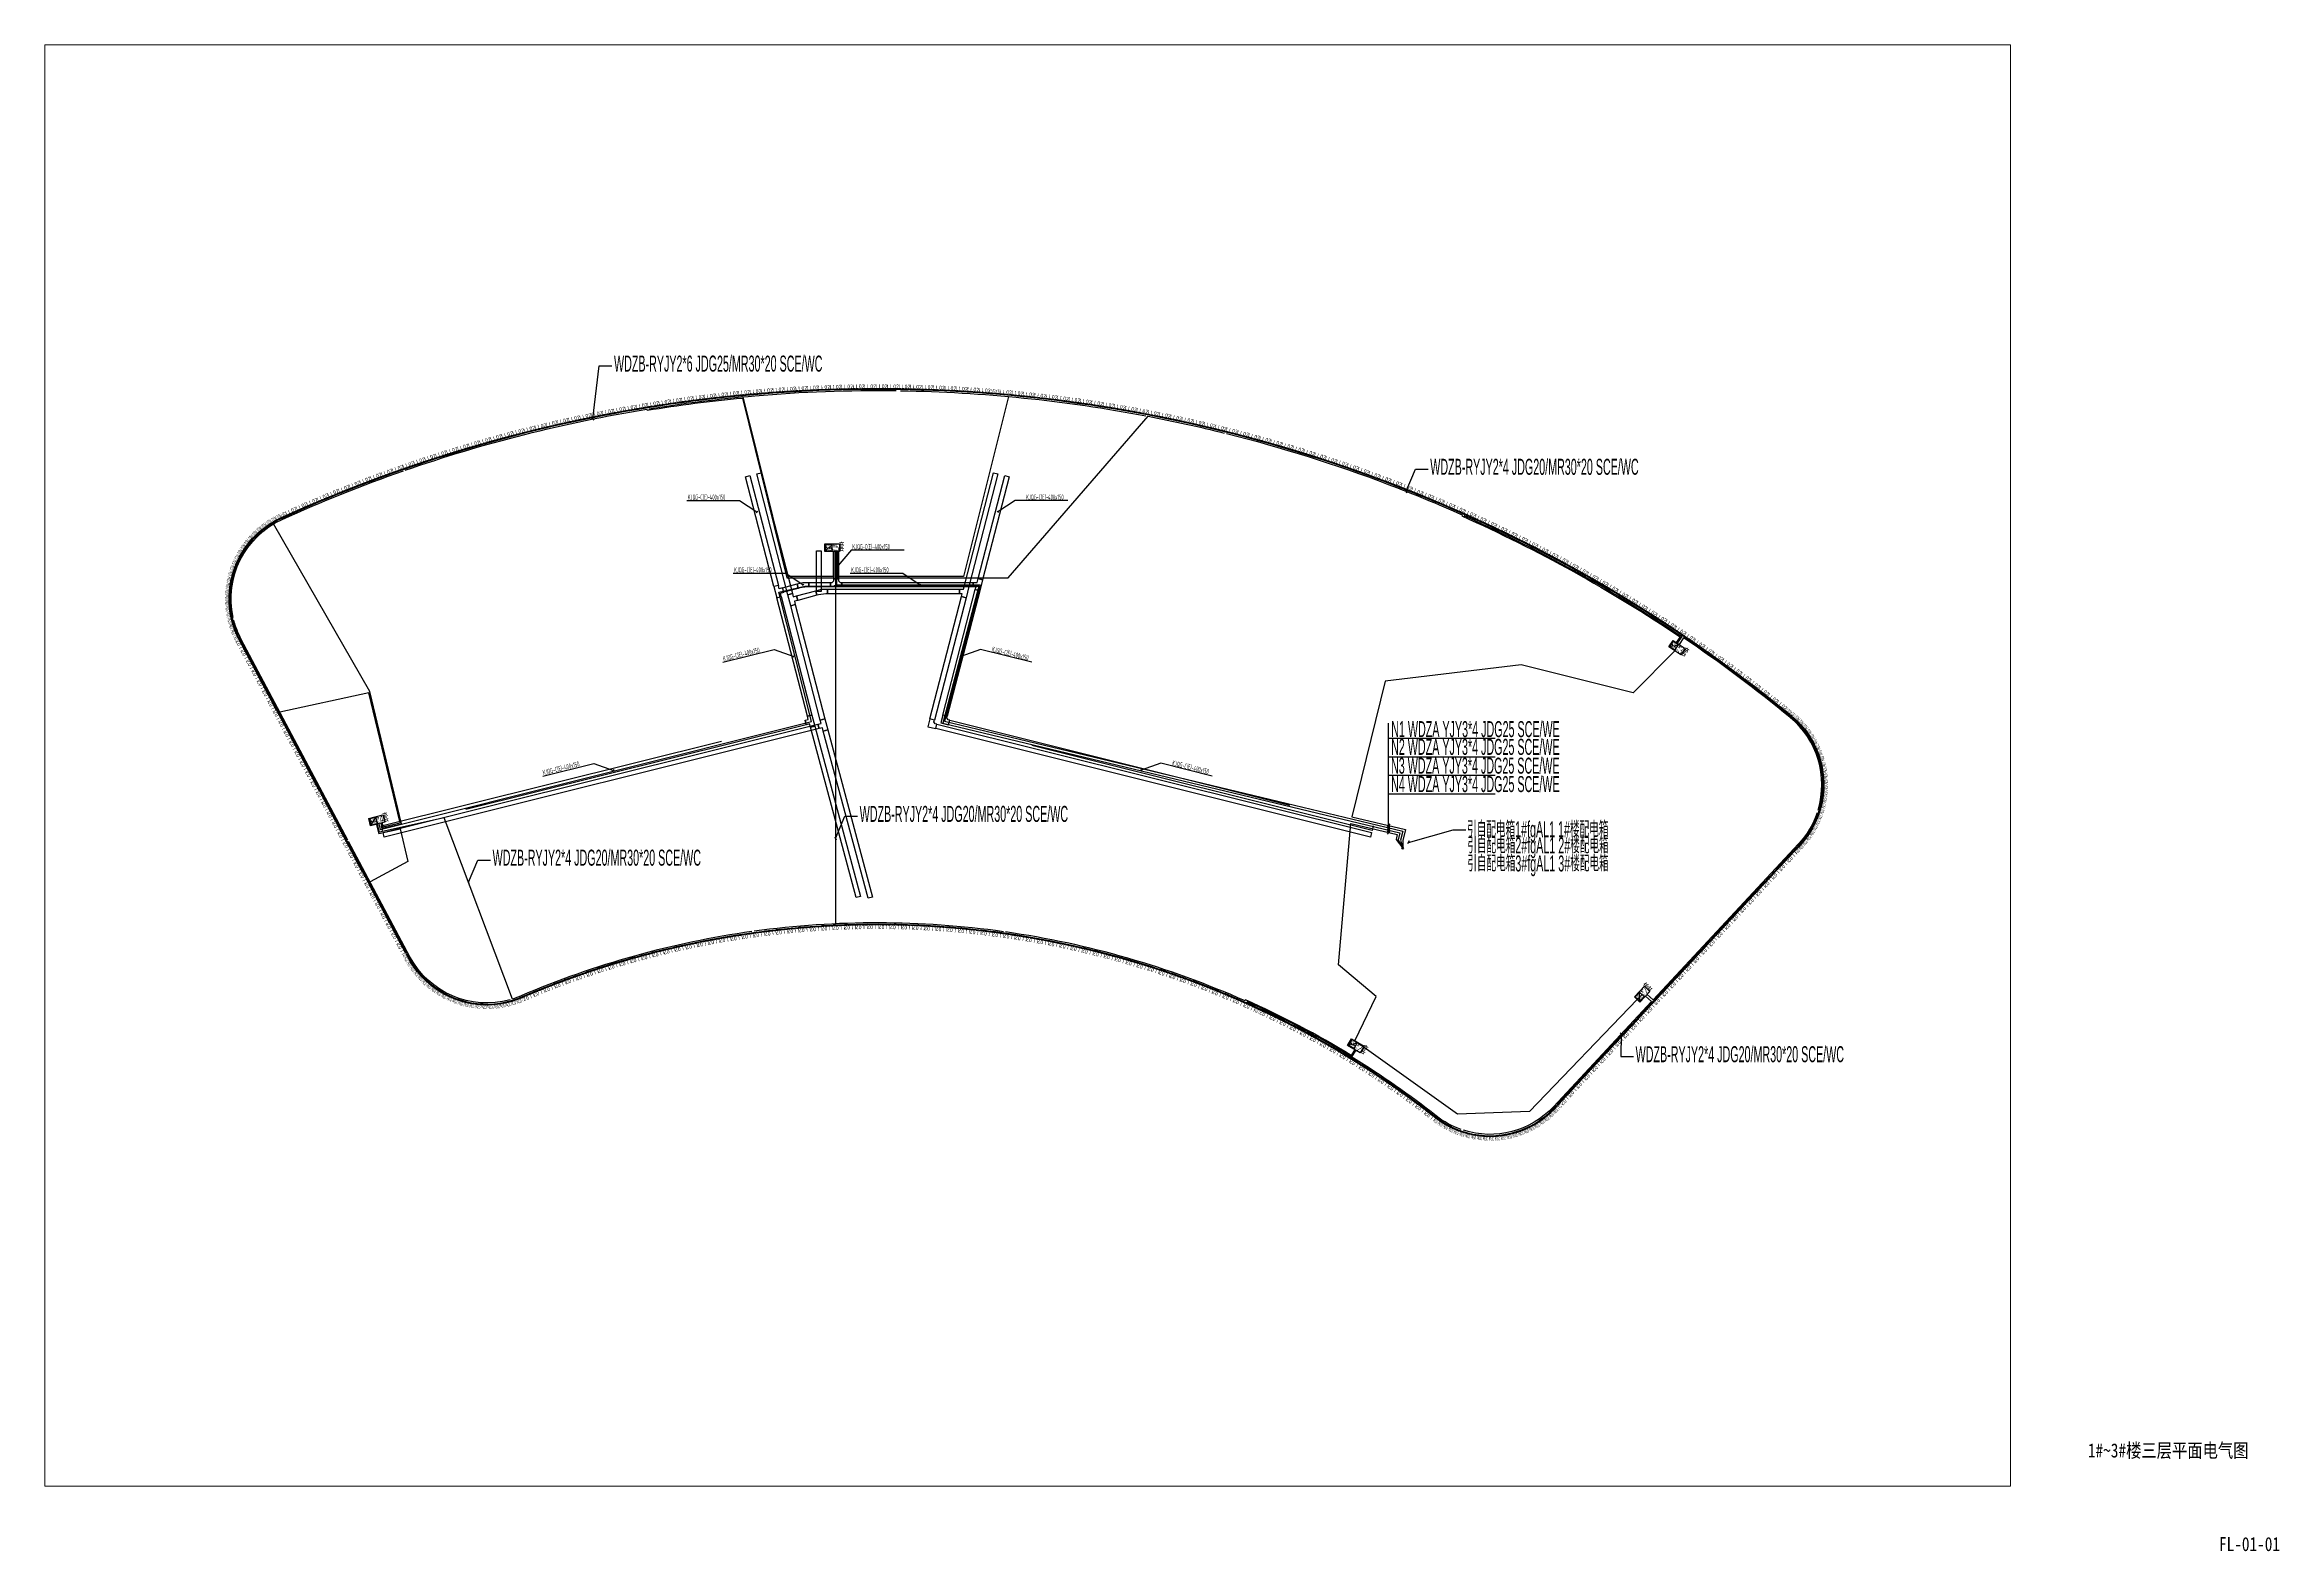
# Paper-space layout 'FL-01-01 1#~3#楼三层平面电气图' of a CAD drawing. Header units: inches. Extents: x 43 to 601, y -408 to -32.
# The model-space entities are those that its viewports show. They can reach past a viewport. Long polylines and large blocks are cut down to what shows.
import ezdxf
from ezdxf import colors
from ezdxf.entities.mleader import LeaderData, LeaderLine
from ezdxf.enums import TextEntityAlignment as Align
from ezdxf.math import Vec2, Vec3

# ---------------------------------------------------------------- set-up
doc = ezdxf.new("R2010")
doc.units = ezdxf.units.IN
doc.header["$MEASUREMENT"] = 0
doc.linetypes.add('DASH', pattern=[0.35, 0.25, -0.1])
doc.layers.get('0').update_dxf_attribs({"color": 253})
doc.layers.get('Defpoints').update_dxf_attribs({"color": 253})
for name, color, linetype in [('0-L-灯具', 1, 'Continuous'), ('0-L-电箱', 90, 'Continuous'), ('0-LIGHT-TXT', 90, 'Continuous'), ('0-LL02', 1, 'Continuous'), ('0-开关电源', 3, 'Continuous'), ('2017_11-sheet-L2$0$C-SHET-TTLB', 11, 'Continuous'), ('CABLETRAY', 4, 'Continuous'), ('CABLETRAY_FIRE', 1, 'DASH'), ('LT-220V', 5, 'Continuous'), ('LT-24V', 4, 'Continuous'), ('电-电力-消防线槽标注', 41, 'Continuous')]:
    doc.layers.add(name, color=color, linetype=linetype)
doc.styles.add('-宋体', font='xd-hzs.shx', dxfattribs={"width": 0.8, "bigfont": 'xd-hztxt.shx'})
doc.styles.add('GBZITI', font='gbenor.shx', dxfattribs={"height": 350, "bigfont": 'gbcbig.shx'})
doc.styles.add('SMDEI', font='smsim.shx', dxfattribs={"width": 0.75, "bigfont": 'smfs.shx'})
doc.styles.get("Standard").update_dxf_attribs({"font": 'arial.ttf'})
doc.styles.add('ZJY-宋体', font='')
doc.styles.get('ZJY-宋体').set_extended_font_data('SimSun')

# ---------------------------------------------------------------- blocks, each defined once
blk = doc.blocks.new('LL02')
at = {"layer": '0-LL02'}
for points in [[(-500, 80), (500, 80), (500, 0), (-500, 0)], [(-490, 70), (490, 70), (490, 10), (-490, 10)]]:
    blk.add_lwpolyline(points, close=True, dxfattribs=at)
for points in [[(-450, 16), (-450, 63), (-460, 45)], [(-450, 16), (-450, 63), (-440, 45)], [(-375, 16), (-375, 63), (-385, 45)], [(-375, 16), (-375, 63), (-365, 45)], [(-300, 16), (-300, 63), (-310, 45)], [(-300, 16), (-300, 63), (-290, 45)], [(-225, 16), (-225, 63), (-235, 45)], [(-225, 16), (-225, 63), (-215, 45)], [(-150, 16), (-150, 63), (-160, 45)], [(-150, 16), (-150, 63), (-140, 45)], [(-75, 16), (-75, 63), (-85, 45)], [(-75, 16), (-75, 63), (-65, 45)], [(0, 16), (0, 63), (-10, 45)], [(0, 16), (0, 63), (10, 45)], [(75, 16), (75, 63), (65, 45)], [(75, 16), (75, 63), (85, 45)], [(150, 16), (150, 63), (140, 45)], [(150, 16), (150, 63), (160, 45)], [(225, 16), (225, 63), (215, 45)], [(225, 16), (225, 63), (235, 45)], [(300, 16), (300, 63), (290, 45)], [(300, 16), (300, 63), (310, 45)], [(375, 16), (375, 63), (365, 45)], [(375, 16), (375, 63), (385, 45)], [(450, 16), (450, 63), (440, 45)], [(450, 16), (450, 63), (460, 45)]]:
    blk.add_lwpolyline(points, dxfattribs=at)
at = {"layer": '0-LL02', "style": 'GBZITI'}
blk.add_text('LL02', height=350, rotation=360, dxfattribs=at).set_placement((0, 271, 0), align=Align.MIDDLE_CENTER)
blk = doc.blocks.new('LL02a')
at = {"layer": '0-LL02'}
for points in [[(-250, 80), (250, 80), (250, 0), (-250, 0)], [(-240, 70), (240, 70), (240, 10), (-240, 10)]]:
    blk.add_lwpolyline(points, close=True, dxfattribs=at)
for points in [[(-225, 16), (-225, 63), (-235, 45)], [(-225, 16), (-225, 63), (-215, 45)], [(-150, 16), (-150, 63), (-160, 45)], [(-150, 16), (-150, 63), (-140, 45)], [(-75, 16), (-75, 63), (-85, 45)], [(-75, 16), (-75, 63), (-65, 45)], [(0, 16), (0, 63), (-10, 45)], [(0, 16), (0, 63), (10, 45)], [(75, 16), (75, 63), (65, 45)], [(75, 16), (75, 63), (85, 45)], [(150, 16), (150, 63), (140, 45)], [(150, 16), (150, 63), (160, 45)], [(225, 16), (225, 63), (215, 45)], [(225, 16), (225, 63), (235, 45)]]:
    blk.add_lwpolyline(points, dxfattribs=at)
at = {"layer": '0-LL02', "style": 'GBZITI', "width": 0.5}
blk.add_text('LL02a', height=350, rotation=360, dxfattribs=at).set_placement((0, 271, 0), align=Align.MIDDLE_CENTER)
blk = doc.blocks.new('LF01b')
at = {"layer": '0-LL02'}
for points in [[(-150, 80), (150, 80), (150, 0), (-150, 0)], [(-140, 70), (140, 70), (140, 10), (-140, 10)]]:
    blk.add_lwpolyline(points, close=True, dxfattribs=at)
for points in [[(-75, 16), (-75, 63), (-85, 45)], [(-75, 16), (-75, 63), (-65, 45)], [(0, 16), (0, 63), (-10, 45)], [(0, 16), (0, 63), (10, 45)], [(75, 16), (75, 63), (65, 45)], [(75, 16), (75, 63), (85, 45)]]:
    blk.add_lwpolyline(points, dxfattribs=at)
at = {"layer": '0-LL02', "style": 'GBZITI', "width": 0.28}
blk.add_text('LL02b', height=350, rotation=360, dxfattribs=at).set_placement((0, 271, 0), align=Align.MIDDLE_CENTER)
blk = doc.blocks.new('LEDDR01')
at = {"layer": '0-开关电源'}
for p, q in [((-224, 0), (224, 448)), ((19, 205), (198, 205))]:
    blk.add_line(p, q, dxfattribs=at)
blk.add_lwpolyline([(-224, 0), (224, 0), (224, 448), (-224, 448)], close=True, dxfattribs=at)
for centre, start, end in [((-171, 187), 19.47122, 160.52878), ((-81, 219), 199.47122, 340.52878)]:
    blk.add_arc(centre, 47.5, start, end, dxfattribs=at)
at = {"color": 3}
for s, p in [('350W', (-219, 302)), ('DC24V', (-122, 21))]:
    blk.add_text(s, height=120, dxfattribs=at).set_placement(p)
blk = doc.blocks.new('_Oblique')
at = {"color": 0, "linetype": 'ByBlock', "lineweight": -2}
blk.add_line((-0.5, -0.5), (0.5, 0.5), dxfattribs=at)
blk = doc.blocks.new('引入')
at = {"layer": '0-L-电箱', "lineweight": -2}
h = blk.add_hatch(color=256, dxfattribs=at)
h.dxf.hatch_style = 1
h.paths.add_polyline_path([(-75, 0, 1), (75, 0, 1)])
blk.add_lwpolyline([(709, -533, 0, 0, 0), (432, -324, 200, 0, 0), (0, 0, 0, 0, 0)], format="xyseb", dxfattribs=at)
blk.add_circle((0, 0), 75, dxfattribs=at)
blk = doc.blocks.new('A$C312ec12e')
at = {"layer": 'CABLETRAY', "color": 8}
for p, q in [((-39471, 36951), (-39084, 37051)), ((-36750, 26401), (-39471, 36951)), ((-39084, 37051), (-36362, 26500)), ((-21334, 27208), (-18792, 37048)), ((-18405, 36948), (-20947, 27108)), ((-18792, 37048), (-18405, 36948)), ((-34244, 26674), (-34244, 30235)), ((-34244, 30235), (-33844, 30235)), ((-33844, 30235), (-33844, 26674)), ((-36362, 26500), (-36750, 26401)), ((-36750, 26401), (-36362, 26500)), ((-36500, 25432), (-36750, 26401)), ((-36500, 25432), (-36112, 25532)), ((-36112, 25532), (-36500, 25432)), ((-33925, 15451), (-36500, 25432)), ((-36362, 26500), (-36288, 26212)), ((-36288, 26212), (-36000, 26289)), ((-35896, 25903), (-36188, 25824)), ((-36188, 25824), (-36112, 25532)), ((-36112, 25532), (-33538, 15551)), ((-36000, 26289), (-34326, 26737)), ((-35896, 25903), (-36000, 26289)), ((-36000, 26289), (-35896, 25903)), ((-34222, 26351), (-35896, 25903)), ((-34326, 26737), (-33817, 26874)), ((-34326, 26737), (-34222, 26351)), ((-34222, 26351), (-34326, 26737)), ((-33844, 26674), (-34244, 26674)), ((-34077, 26390), (-34222, 26351)), ((-33441, 26474), (-34077, 26390)), ((-33817, 26874), (-33291, 26874)), ((-33291, 26474), (-33441, 26474)), ((-33291, 26474), (-33291, 26874)), ((-33291, 26874), (-21766, 26874)), ((-33291, 26874), (-33291, 26474)), ((-21766, 26474), (-33291, 26474)), ((-24346, 15550), (-21584, 26240)), ((-21197, 26140), (-23959, 15450)), ((-21766, 26874), (-21766, 26474)), ((-21766, 26474), (-21766, 26874)), ((-21766, 26874), (-21421, 26874)), ((-21524, 26474), (-21766, 26474)), ((-21584, 26240), (-21524, 26474)), ((-21584, 26240), (-21197, 26140)), ((-21197, 26140), (-21584, 26240)), ((-21421, 26874), (-21334, 27208)), ((-20947, 27108), (-21334, 27208)), ((-21334, 27208), (-20947, 27108)), ((-20947, 27108), (-21197, 26140)), ((-72118, 5621), (-34136, 15091)), ((-34039, 14703), (-72021, 5233)), ((-34136, 15091), (-33848, 15163)), ((-34136, 15091), (-34039, 14703)), ((-34039, 14703), (-34136, 15091)), ((-33744, 14776), (-34039, 14703)), ((-33925, 15449), (-33538, 15552)), ((-33538, 15551), (-33925, 15451)), ((-33848, 15163), (-33925, 15449)), ((-33666, 14483), (-33744, 14776)), ((-33666, 14483), (-33279, 14587)), ((-33279, 14587), (-33666, 14483)), ((-29753, -119), (-33666, 14483)), ((-33538, 15552), (-33279, 14587)), ((-33279, 14587), (-29367, -15)), ((-24346, 15552), (-24527, 14872)), ((-24527, 14872), (-23845, 14702)), ((-23959, 15448), (-24346, 15552)), ((-23959, 15450), (-24346, 15550)), ((-23998, 15303), (-23959, 15448)), ((-23894, 15126), (-23998, 15303)), ((-23748, 15090), (-23894, 15126)), ((-23845, 14702), (-23748, 15090)), ((-23845, 14702), (-23748, 15090)), ((14134, 5233), (-23845, 14702)), ((-23748, 15090), (14231, 5621)), ((-72021, 5233), (-72118, 5621)), ((14231, 5621), (14134, 5233)), ((-29367, -15), (-29753, -119))]:
    blk.add_line(p, q, dxfattribs=at)
at = {"layer": 'CABLETRAY_FIRE', "color": 8}
for p, q in [((-40458, 36705), (-40071, 36805)), ((-37977, 27107), (-40458, 36705)), ((-40071, 36805), (-37590, 27207)), ((-20135, 27808), (-17807, 36803)), ((-17420, 36703), (-19748, 27708)), ((-17807, 36803), (-17420, 36703)), ((-32744, 27774), (-32744, 30235)), ((-32744, 30235), (-32344, 30235)), ((-32344, 30235), (-32344, 27774)), ((-37227, 26995), (-35950, 27337)), ((-35950, 27337), (-35442, 27474)), ((-35950, 27337), (-35847, 26951)), ((-35847, 26951), (-35950, 27337)), ((-35442, 27474), (-34916, 27474)), ((-34916, 27474), (-34916, 27074)), ((-34916, 27074), (-34916, 27474)), ((-34916, 27474), (-33044, 27474)), ((-33044, 27474), (-33044, 27074)), ((-33044, 27074), (-33044, 27474)), ((-33044, 27474), (-32894, 27474)), ((-32894, 27474), (-32744, 27624)), ((-32344, 27774), (-32744, 27774)), ((-32744, 27624), (-32744, 27774)), ((-32744, 27774), (-32344, 27774)), ((-32344, 27774), (-32344, 27624)), ((-32344, 27624), (-32194, 27474)), ((-32194, 27474), (-32044, 27474)), ((-32044, 27074), (-32044, 27474)), ((-32044, 27474), (-20567, 27474)), ((-32044, 27474), (-32044, 27074)), ((-20567, 27074), (-20567, 27474)), ((-20567, 27474), (-20222, 27474)), ((-20567, 27474), (-20567, 27074)), ((-20222, 27474), (-20135, 27808)), ((-19748, 27708), (-20135, 27808)), ((-20135, 27808), (-19748, 27708)), ((-19748, 27708), (-19999, 26740)), ((-37590, 27207), (-37977, 27107)), ((-37590, 27207), (-37977, 27107)), ((-37977, 27107), (-37727, 26139)), ((-37727, 26139), (-37339, 26239)), ((-37727, 26139), (-37339, 26239)), ((-35051, 15788), (-37727, 26139)), ((-37515, 26918), (-37590, 27207)), ((-37227, 26995), (-37515, 26918)), ((-37415, 26531), (-37123, 26609)), ((-37339, 26239), (-37415, 26531)), ((-37339, 26239), (-34664, 15888)), ((-37123, 26609), (-37227, 26995)), ((-37123, 26609), (-37227, 26995)), ((-35847, 26951), (-37123, 26609)), ((-35702, 26990), (-35847, 26951)), ((-35066, 27074), (-35702, 26990)), ((-34916, 27074), (-35066, 27074)), ((-33044, 27074), (-34916, 27074)), ((-32044, 27074), (-33044, 27074)), ((-20567, 27074), (-32044, 27074)), ((-23221, 15888), (-20386, 26840)), ((-19999, 26740), (-22833, 15787)), ((-20325, 27074), (-20567, 27074)), ((-20386, 26840), (-20325, 27074)), ((-20386, 26840), (-19999, 26740)), ((-19999, 26740), (-20386, 26840)), ((-34664, 15888), (-35051, 15788)), ((-35050, 15787), (-34664, 15890)), ((-34974, 15500), (-35050, 15787)), ((-34664, 15890), (-34405, 14924)), ((-23220, 15889), (-23402, 15210)), ((-22833, 15787), (-23221, 15888)), ((-22834, 15786), (-23220, 15889)), ((-22872, 15641), (-22834, 15786)), ((-22768, 15464), (-22872, 15641)), ((-72263, 6203), (-35261, 15429)), ((-35165, 15040), (-72166, 5815)), ((-35261, 15429), (-34974, 15500)), ((-35261, 15429), (-35165, 15040)), ((-35165, 15040), (-35261, 15429)), ((-34870, 15114), (-35165, 15040)), ((-34792, 14821), (-34870, 15114)), ((-34792, 14821), (-34405, 14924)), ((-34405, 14924), (-34792, 14821)), ((-30806, -55), (-34792, 14821)), ((-34405, 14924), (-30419, 48)), ((-23402, 15210), (-22719, 15040)), ((-22623, 15428), (-22768, 15464)), ((-22719, 15040), (-22623, 15428)), ((-22719, 15040), (-22623, 15428)), ((14279, 5815), (-22719, 15040)), ((-22623, 15428), (14376, 6203)), ((-72166, 5815), (-72263, 6203)), ((14376, 6203), (14279, 5815)), ((-30419, 48), (-30806, -55))]:
    blk.add_line(p, q, dxfattribs=at)
at = {"layer": '电-电力-消防线槽标注'}
for p, q in [((-45581, 34637), (-40975, 34637)), ((-40975, 34637), (-39456, 33629)), ((-39515, 33570), (-39397, 33688)), ((-18372, 33570), (-18490, 33688)), ((-16912, 34637), (-18431, 33629)), ((-12306, 34637), (-16912, 34637)), ((-31202, 30306), (-32541, 28740)), ((-31202, 30306), (-26595, 30306)), ((-41540, 28281), (-36934, 28281)), ((-36934, 28281), (-35416, 27274)), ((-35475, 27215), (-35357, 27333)), ((-31318, 28281), (-26712, 28281)), ((-26712, 28281), (-25194, 27274)), ((-25253, 27215), (-25135, 27333)), ((-42427, 20497), (-37958, 21612)), ((-37958, 21612), (-36241, 21001)), ((-19929, 21612), (-21647, 21001)), ((-15460, 20497), (-19929, 21612)), ((-36283, 20930), (-36198, 21073)), ((-21604, 20930), (-21690, 21073)), ((-58172, 10549), (-53703, 11663)), ((-53703, 11663), (-51986, 11052)), ((-52029, 10981), (-51943, 11124)), ((-5852, 10992), (-5938, 11134)), ((-4178, 11674), (-5895, 11063)), ((292, 10562), (-4178, 11674))]:
    blk.add_line(p, q, dxfattribs=at)
at = {"layer": '电-电力-消防线槽标注', "style": '-宋体', "width": 0.6}
for p in [(-45501, 34699), (-15949, 34699), (-31121, 30369), (-41460, 28344), (-31238, 28344)]:
    blk.add_text('KJQG-C(E)-400x150', height=450, dxfattribs=at).set_placement(p)
for rotation, p in [(14, (-42364, 20577)), (346, (-18979, 21439)), (346.02623, (-3228, 11502)), (14, (-58109, 10628))]:
    blk.add_text('KJQG-C(E)-400x150', height=450, rotation=rotation, dxfattribs=at).set_placement(p)

msp = doc.modelspace()

# ---------------------------------------------------------------- linework, layer by layer
at = {"layer": '0-LIGHT-TXT', "color": 7}
for points in [[(1352350, 381588), (1353630, 381588), (1353630, 380916), (1352350, 380916)], [(1426438, 373155), (1427494, 372433), (1427115, 371878), (1426059, 372600)], [(1312505, 357601), (1313747, 357911), (1313909, 357259), (1312668, 356950)], [(1423056, 342013), (1423932, 342946), (1424422, 342485), (1423545, 341553)], [(1398348, 338355), (1399447, 337699), (1399102, 337122), (1398004, 337778)]]:
    msp.add_lwpolyline(points, close=True, dxfattribs=at)
for points in [[(1401574, 356364), (1401574, 356364), (1401574, 365917)], [(1401574, 364600), (1410903, 364600)], [(1401574, 362985), (1410903, 362985)], [(1401574, 361369), (1410903, 361369)], [(1401574, 359754), (1410903, 359754)], [(1401695, 356710), (1401454, 356431)], [(1401695, 356504), (1401454, 356225)], [(1401698, 357120), (1401457, 356841)], [(1401698, 356914), (1401457, 356635)]]:
    msp.add_lwpolyline(points, dxfattribs=at)
at = {"layer": 'LT-220V'}
for points in [[(1353370, 380916), (1353370, 377998), (1365926, 377998), (1362811, 366084), (1402820, 356477), (1402636, 355710), (1402823, 354993)], [(1426587, 372239), (1422961, 368555), (1413171, 371008), (1401289, 369575), (1398384, 357748), (1403061, 356624), (1402836, 355685), (1402823, 354993)], [(1423300, 341783), (1413898, 332007), (1407611, 331776), (1398637, 338183), (1400494, 342046), (1397223, 344804), (1398278, 357156), (1402338, 356181), (1402237, 355761), (1402823, 354993)]]:
    msp.add_lwpolyline(points, dxfattribs=at)
msp.add_lwpolyline([(1313373, 357124), (1313502, 356617), (1351185, 366075), (1348334, 377369), (1350586, 377898), (1353144, 377898, -0.6372899), (1353394, 377898), (1365796, 377898), (1362663, 365914), (1402579, 356329), (1402436, 355736), (1402823, 354993)], format="xyb", dxfattribs=at)
at = {"layer": 'LT-24V', "color": 4}
for points in [[(1315678, 388009, -0.0434604), (1336806, 393354), (1336822, 393255, -0.016722), (1345146, 394322), (1349027, 378620), (1353170, 378620), (1353170, 380916)], [(1336979, 393382, -0.0185418), (1346221, 394519, -0.0246388), (1358584, 394965, -0.0246388)], [(1358963, 394960, -0.0429689), (1380398, 392764, -0.0429689)], [(1353470, 380916), (1353470, 378620), (1368364, 378620), (1380575, 392730, -0.01358), (1387237, 391265, -0.01358)], [(1387441, 391214, -0.0294756), (1401556, 386781, -0.0139228), (1408022, 384115), (1407981, 384024, -0.0435206), (1427056, 373456), (1426718, 372963)], [(1300664, 375148, -0.3542929), (1304938, 383710, -0.0227528), (1315542, 387961, -0.0227528)], [(1408161, 384053, -0.0294987), (1421301, 377226, -0.0139002), (1427195, 373483), (1426801, 372906)], [(1310685, 355711), (1301373, 373224, -0.0596503), (1300721, 374909, -0.0628417)], [(1439102, 358328, 0.3039229), (1436660, 366425, 0.0231145), (1427361, 373371), (1426966, 372794)], [(1345980, 347715, 0.0664786), (1325807, 342096, -0.0264081), (1325054, 341820), (1319087, 357660), (1313457, 356389), (1313276, 357099)], [(1439027, 358095, -0.1056864), (1437394, 355370), (1424690, 341747), (1424178, 342225)], [(1324845, 341759, -0.3515499), (1316106, 345515), (1310748, 355592)], [(1367937, 347707, 0.0691681), (1346157, 347739, 0.0691681)], [(1398635, 337403), (1398325, 336897, 0.0329756), (1389088, 341754), (1389048, 341662, 0.0691039), (1368135, 347679, 0.0691039)], [(1424042, 342078), (1424554, 341601), (1415990, 332417, -0.2899595), (1408123, 330359)], [(1398724, 337356), (1398358, 336760, 0.0326343), (1389237, 341578)], [(1407941, 330420, -0.0829839), (1405741, 331620, 0.0278254), (1398528, 336655), (1398358, 336760)]]:
    msp.add_lwpolyline(points, format="xyb", dxfattribs=at)
for points in [[(1353070, 380916), (1353070, 378720), (1349105, 378720), (1345222, 394429)], [(1368386, 394453), (1364445, 378720), (1353570, 378720), (1353570, 380916)], [(1313567, 357173), (1313676, 356746), (1315377, 357130), (1312601, 368700), (1304191, 383319)], [(1353270, 380916), (1353270, 348392)], [(1313664, 357198), (1313749, 356865), (1315256, 357205), (1312526, 368582), (1304751, 366877)], [(1313179, 357075), (1313384, 356270), (1315241, 356689), (1315917, 353828), (1312619, 352074)]]:
    msp.add_lwpolyline(points, dxfattribs=at)

# ---------------------------------------------------------------- block references
msp.add_blockref('A$C312ec12e', (1385874, 350741))
at = {"layer": '0-L-灯具', "rotation": 82.90987147356023}
msp.add_blockref('引入', (1402823, 354993), dxfattribs=at)
at = {"layer": '0-LL02'}
for name, p, rotation in [('LL02', (1339355, 393840), 8.017168519433636), ('LL02', (1340345, 393976), 7.56135483993631), ('LL02', (1341337, 394104), 7.105541160438182), ('LL02', (1342330, 394224), 6.649727480940854), ('LL02', (1343323, 394336), 6.193913801441926), ('LL02', (1344318, 394441), 5.738100121943), ('LL02', (1345313, 394537), 5.282286442444873), ('LL02', (1346309, 394626), 4.826472762946745), ('LL02', (1347306, 394706), 4.370659083281499), ('LL02', (1348303, 394779), 3.914845403793769), ('LL02', (1349301, 394843), 3.459031724305235), ('LL02', (1350300, 394900), 3.003218044816704), ('LL02', (1351299, 394949), 2.547404365329771), ('LL02', (1352298, 394990), 2.091590685842838), ('LL02', (1353297, 395023), 1.635777006355105), ('LL02', (1354297, 395047), 1.179963326866572), ('LL02', (1355297, 395064), 0.7241496473796397), ('LL02', (1356297, 395073), 0.2683359678919071), ('LL02', (1357297, 395075), 359.8125222884034), ('LL02', (1358297, 395068), 359.3567086089157), ('LL02', (1359296, 395053), 358.9008949294279), ('LL02', (1360296, 395030), 358.4450812499402), ('LL02', (1361296, 394999), 357.9892675704524), ('LL02', (1362295, 394961), 357.5334538909655), ('LL02', (1363294, 394914), 357.0776402114778), ('LL02', (1364292, 394859), 356.6218265319893), ('LL02', (1365290, 394797), 356.1660128525015), ('LL02', (1366288, 394726), 355.710199173013), ('LL02a', (1367036, 394669), 355.4391629658728), ('LF01b', (1367434, 394636), 354.8608104645828), ('LL02', (1368145, 394574), 354.8608104645812), ('LL02', (1369141, 394481), 354.4049967891123), ('LL02', (1370136, 394379), 353.9491831136442), ('LL02', (1371130, 394270), 353.4933694381768), ('LL02', (1372123, 394154), 353.0375557627079), ('LL02', (1373115, 394029), 352.5817420872389), ('LL02', (1374106, 393896), 352.1259284117708), ('LL02', (1328544, 391828), 13.03111899391704), ('LL02', (1329519, 392050), 12.57530531441731), ('LL02', (1330496, 392264), 12.11949163491758), ('LL02', (1331474, 392471), 11.66367795541945), ('LL02', (1332454, 392669), 11.20786427592133), ('LL02', (1333436, 392860), 10.7520505964232), ('LL02', (1334419, 393043), 10.29623691692506), ('LL02', (1335403, 393218), 9.840423237426945), ('LL02', (1336389, 393385), 9.384609557928018), ('LL02', (1337377, 393545), 8.928795878429092), ('LL02', (1338365, 393697), 8.472982198930968), ('LL02', (1375096, 393755), 351.6701147363019), ('LL02', (1376085, 393607), 351.2143010608329), ('LL02', (1377073, 393451), 350.7584873853639), ('LL02', (1378059, 393286), 350.3026737098958), ('LL02', (1379044, 393114), 349.8468600344269), ('LL02', (1380028, 392935), 349.3910463589579), ('LL02', (1381010, 392747), 348.9352326834905), ('LL02', (1381991, 392551), 348.4794190080232), ('LL02', (1382970, 392348), 348.0236053325559), ('LL02', (1383947, 392137), 347.5677916570893), ('LL02', (1384923, 391918), 347.1119779816212), ('LL02', (1321772, 390058), 16.22181475040793), ('LL02', (1322733, 390334), 15.7660010709106), ('LL02', (1323697, 390602), 15.31018739141327), ('LL02', (1324662, 390863), 14.85437371191594), ('LL02', (1325630, 391116), 14.39856003241622), ('LL02', (1326599, 391361), 13.94274635291569), ('LL02', (1327571, 391598), 13.48693267341676), ('LL02', (1385897, 391692), 346.6561643061522), ('LL02', (1386869, 391457), 346.2003506306833), ('LL02', (1387839, 391215), 345.7445369552136), ('LL02', (1388808, 390966), 345.2887232797446), ('LL02', (1389774, 390708), 344.8329096042748), ('LL02', (1390738, 390443), 344.3770959288059), ('LL02', (1391700, 390170), 343.921282253337), ('LL02', (1392660, 389890), 343.4654685778688), ('LL02', (1315110, 387914), 19.41251050689482), ('LL02', (1316054, 388243), 18.9566968273967), ('LL02', (1317001, 388565), 18.50088314789857), ('LL02', (1317950, 388879), 18.04506946840124), ('LL02', (1318902, 389185), 17.58925578890392), ('LL02', (1319857, 389484), 17.13344210940499), ('LL02', (1320813, 389775), 16.67762842990606), ('LL02', (1393618, 389602), 343.0096549023999), ('LL02', (1394573, 389306), 342.553841226931), ('LL02', (1395526, 389003), 342.0980275514636), ('LL02', (1396476, 388692), 341.6422138759963), ('LL02', (1397424, 388374), 341.1864002005289), ('LL02', (1398370, 388048), 340.7305865250615), ('LL02', (1310429, 386157), 21.69157890438627), ('LL02', (1311359, 386524), 21.23576522488813), ('LL02', (1312293, 386883), 20.7799515453908), ('LL02', (1313229, 387234), 20.32413786589268), ('LL02', (1314168, 387578), 19.86832418639375), ('LL02', (1399312, 387714), 340.2747728495926), ('LL02', (1400253, 387373), 339.8189591741253), ('LL02', (1401190, 387025), 339.3631454986571), ('LL02', (1402124, 386669), 338.907331823189), ('LL02', (1403056, 386306), 338.4515181477217), ('LL02', (1403985, 385935), 337.9957044722543), ('LL02', (1305822, 384216), 23.9706473018801), ('LL02', (1306737, 384619), 23.51483362238196), ('LL02', (1307655, 385015), 23.05901994288304), ('LL02', (1308577, 385403), 22.60320626338412), ('LL02', (1309501, 385784), 22.14739258388519), ('LL02', (1404911, 385557), 337.5398907967846), ('LL02', (1405833, 385172), 337.0840771213157), ('LL02', (1406753, 384779), 336.6282634458468), ('LL02', (1407670, 384379), 336.1724497703785), ('LL02', (1408583, 383972), 335.716636094912), ('LL02a', (1302632, 382224), 45.14161992824652), ('LL02a', (1303000, 382569), 41.38399386986471), ('LL02a', (1303390, 382890), 37.62636781148294), ('LL02a', (1303799, 383185), 33.86874175310111), ('LL02a', (1304228, 383452), 30.11111569471942), ('LL02a', (1304672, 383690), 26.35348963633763), ('LL02a', (1305137, 383910), 24.29457360168879), ('LL02', (1409493, 383557), 335.2608224194446), ('LL02', (1410400, 383136), 334.8050087439757), ('LL02', (1411303, 382707), 334.3491950685076), ('LL02', (1412203, 382270), 333.915689816569), ('LL02a', (1301410, 380624), 60.17212416177446), ('LL02a', (1301676, 381053), 56.41449810339248), ('LL02a', (1301969, 381464), 52.65687204501049), ('LL02a', (1302288, 381855), 48.89924598662849), ('LL02', (1413099, 381827), 333.459784111353), ('LL02', (1413992, 381377), 333.0038784061369), ('LL02', (1414881, 380919), 332.5479727009201), ('LL02', (1415767, 380455), 332.0920669957041), ('LL02a', (1300645, 378762), 75.20262839530184), ('LL02a', (1300790, 379245), 71.44500233691996), ('LL02a', (1300966, 379718), 67.68737627853815), ('LL02a', (1301173, 380178), 63.92975022015636), ('LL02', (1416648, 379983), 331.6361612904888), ('LL02', (1417526, 379505), 331.1802555852728), ('LL02', (1418401, 379019), 330.7243498800576), ('LL02', (1419271, 378527), 330.2684441748423), ('LL02a', (1300388, 376765), 90.23313262882954), ('LL02a', (1300403, 377270), 86.47550657044752), ('LL02a', (1300451, 377772), 82.71788051206553), ('LL02a', (1300531, 378270), 78.96025445368365), ('LL02', (1420137, 378027), 329.8125384696279), ('LL02', (1421000, 377521), 329.3566327644119), ('LL02', (1421858, 377008), 328.9007270591958), ('LL02', (1422712, 376488), 328.4448213539798), ('LL02a', (1300406, 376261), 93.99075868721133), ('LL02a', (1300458, 375759), 97.74838474559321), ('LL02a', (1300542, 375262), 101.5060108039751), ('LL02a', (1300658, 374771), 105.263636862357), ('LL02', (1423562, 375961), 327.9889156487638), ('LL02', (1424408, 375428), 327.5330099435484), ('LL02', (1425250, 374888), 327.0771042383332), ('LL02', (1426087, 374341), 326.6211985331164), ('LL02a', (1300807, 374288), 109.0212629207389), ('LL02a', (1300986, 373817), 112.7788889791208), ('LF01b', (1301182, 373389), 116.5389553682197), ('LL02', (1301481, 372812), 117.7517945015605), ('LL02', (1426920, 373787), 326.1652928278987), ('LL02', (1427748, 373227), 325.709387122682), ('LL02', (1428572, 372660), 325.2534814174651), ('LL02', (1301951, 371929), 117.7517945015605), ('LL02', (1302420, 371046), 117.7517945015605), ('LL02', (1429391, 372087), 324.7975757122491), ('LL02', (1430206, 371508), 324.341670007033), ('LL02', (1431016, 370921), 323.885764301817), ('LL02', (1431822, 370329), 323.4298585966018), ('LL02', (1302890, 370163), 117.7517945015605), ('LL02', (1303359, 369280), 117.7517945015605), ('LL02', (1432623, 369730), 322.9739528913857), ('LL02', (1433419, 369124), 322.5180471861689), ('LL02', (1434210, 368513), 322.0621414809537), ('LL02', (1303829, 368397), 117.7517945015605), ('LL02', (1304298, 367514), 117.7517945015605), ('LL02', (1304768, 366631), 117.7517945015605), ('LL02', (1434996, 367895), 321.6062357757385), ('LL02', (1435777, 367271), 321.1503300705223), ('LL02a', (1436361, 366799), 320.8823746842157), ('LF01b', (1436669, 366545), 319.9886096576269), ('LL02', (1305237, 365748), 117.7517945015605), ('LL02', (1305707, 364866), 117.7517945015605), ('LL02a', (1437003, 366255), 317.8120291875745), ('LL02a', (1437366, 365904), 314.0543189727555), ('LL02a', (1437705, 365530), 310.2966087579364), ('LL02a', (1438018, 365135), 306.5388985431175), ('LL02a', (1438305, 364720), 302.7811883282985), ('LL02', (1306176, 363983), 117.7517945015605), ('LL02', (1306646, 363100), 117.7517945015605), ('LL02a', (1438565, 364287), 299.0234781134795), ('LL02a', (1438795, 363838), 295.2657678986607), ('LL02a', (1438995, 363375), 291.5080576838419), ('LL02a', (1439165, 362899), 287.750347469023), ('LL02', (1307115, 362217), 117.7517945015605), ('LL02', (1307585, 361334), 117.7517945015605), ('LL02a', (1439303, 362414), 283.9926372542042), ('LL02a', (1439409, 361920), 280.2349270393854), ('LL02a', (1439482, 361421), 276.4772168245665), ('LL02a', (1439522, 360918), 272.7195066097476), ('LL02', (1308054, 360451), 117.7517945015605), ('LL02', (1308524, 359568), 117.7517945015605), ('LL02a', (1439446, 359408), 261.4463759652907), ('LL02a', (1439504, 359910), 265.2040861801096), ('LL02a', (1439530, 360414), 268.9617963949286), ('LL02', (1308993, 358685), 117.7517945015605), ('LL02', (1309462, 357802), 117.7517945015605), ('LL02', (1309932, 356919), 117.7517945015605), ('LL02a', (1438671, 357018), 242.6578248911959), ('LL02a', (1438888, 357474), 246.4155351060148), ('LL02a', (1439075, 357943), 250.1732453208338), ('LL02a', (1439230, 358423), 253.9309555356528), ('LL02a', (1439354, 358912), 257.6886657504716), ('LL02', (1310401, 356036), 117.7517945015605), ('LL02', (1310871, 355153), 117.7517945015605), ('LL02a', (1437521, 355366), 227.6269840319201), ('LL02a', (1437849, 355750), 231.384694246739), ('LL02a', (1438150, 356154), 235.142404461558), ('LL02a', (1438425, 356578), 238.9001146763769), ('LL02', (1311340, 354270), 117.7517945015605), ('LL02', (1311810, 353387), 117.7517945015605), ('LL02', (1435281, 352960), 226.7720605475922), ('LL02', (1435963, 353692), 226.7720605475922), ('LL02', (1436645, 354423), 226.7720605475922), ('LL02a', (1437184, 354997), 227.6269840319201), ('LL02', (1312279, 352504), 117.7517945015605), ('LL02', (1312749, 351621), 117.7517945015605), ('LL02', (1433917, 351497), 226.7720605475922), ('LL02', (1434599, 352229), 226.7720605475922), ('LL02', (1313218, 350738), 117.7517945015605), ('LL02', (1313688, 349855), 117.7517945015605), ('LL02', (1314157, 348972), 117.7517945015605), ('LL02', (1431871, 349303), 226.7720605475922), ('LL02', (1432553, 350035), 226.7720605475922), ('LL02', (1433235, 350766), 226.7720605475922), ('LL02', (1314627, 348089), 117.7517945015605), ('LL02', (1315096, 347207), 117.7517945015605), ('LL02', (1344619, 347415), 188.3540356892842), ('LL02', (1345608, 347564), 187.6287726574652), ('LL02', (1346598, 347702), 186.9035096256464), ('LL02', (1347590, 347826), 186.178246593828), ('LL02', (1348584, 347938), 185.4529835620098), ('LL02', (1349579, 348037), 184.7277205301909), ('LL02', (1350576, 348124), 184.0024574983714), ('LL02', (1351573, 348198), 183.2771944665522), ('LL02', (1352571, 348260), 182.5519314347323), ('LL02', (1353570, 348308), 181.8266684029128), ('LL02', (1354569, 348345), 181.1014053710945), ('LL02', (1355569, 348368), 180.3761423392756), ('LL02', (1356569, 348379), 179.6508793074579), ('LL02', (1357569, 348377), 178.92561627564), ('LL02', (1358569, 348363), 178.2003532438212), ('LL02', (1359569, 348336), 177.4750902120018), ('LL02', (1360568, 348296), 176.7498271801829), ('LL02', (1361567, 348244), 176.0245641483645), ('LL02', (1362564, 348179), 175.2993011165462), ('LL02', (1363562, 348101), 174.5740380847278), ('LL02', (1364557, 348011), 173.8487750529089), ('LL02', (1365552, 347908), 173.1235120210901), ('LL02', (1366546, 347793), 172.3982489892717), ('LL02', (1367537, 347665), 171.6729859574534), ('LL02', (1368527, 347524), 170.947722925635), ('LL02', (1369516, 347371), 170.2224598938171), ('LL02', (1429825, 347109), 226.7720605475922), ('LL02', (1430507, 347841), 226.7720605475922), ('LL02', (1431189, 348572), 226.7720605475922), ('LL02', (1315566, 346324), 117.7517945015605), ('LF01b', (1315911, 345669), 118.055688491519), ('LL02a', (1316104, 345319), 119.2223586315947), ('LL02', (1335827, 345510), 194.8814029756514), ('LL02', (1336793, 345771), 194.1561399438321), ('LL02', (1337761, 346019), 193.4308769120126), ('LL02', (1338733, 346256), 192.7056138801939), ('LL02', (1339708, 346480), 191.9803508483755), ('LL02', (1340685, 346692), 191.2550878165566), ('LL02', (1341665, 346891), 190.5298247847388), ('LL02', (1342647, 347078), 189.804561752921), ('LL02', (1343632, 347253), 189.0792987211025), ('LL02', (1370502, 347205), 169.4971968619988), ('LL02', (1371486, 347027), 168.7719338301799), ('LL02', (1372468, 346837), 168.0466707983621), ('LL02', (1373447, 346634), 167.3214077665442), ('LL02', (1374424, 346419), 166.5961447347264), ('LL02', (1375397, 346191), 165.870881702908), ('LL02', (1376368, 345951), 165.1456186710896), ('LL02', (1377336, 345699), 164.4203556392712), ('LL02', (1378300, 345435), 163.6950926074524), ('LL02', (1428461, 345647), 226.7720605475922), ('LL02', (1429143, 346378), 226.7720605475922), ('LL02a', (1316365, 344887), 122.9800688464132), ('LL02a', (1316654, 344473), 126.7377790612318), ('LL02a', (1316969, 344079), 130.4954892760505), ('LL02a', (1317310, 343707), 134.2531994908692), ('LL02', (1330111, 343689), 199.2329811665617), ('LL02', (1331054, 344022), 198.5077181347434), ('LL02', (1332001, 344344), 197.7824551029244), ('LL02', (1332952, 344653), 197.057192071106), ('LL02', (1333907, 344951), 196.3319290392881), ('LL02', (1334865, 345236), 195.6066660074703), ('LL02', (1379261, 345158), 162.9698295756335), ('LL02', (1380219, 344869), 162.2445665438157), ('LL02', (1381173, 344569), 161.5193035119978), ('LL02', (1382122, 344256), 160.7940404801799), ('LL02', (1383068, 343931), 160.0687774483621), ('LL02', (1384010, 343594), 159.3435144165437), ('LL02', (1426415, 343453), 226.7720605475922), ('LL02', (1427097, 344184), 226.7720605475922), ('LL02', (1427779, 344915), 226.7720605475922), ('LL02a', (1317674, 343357), 138.0109097056878), ('LL02a', (1318060, 343033), 141.7686199205064), ('LL02a', (1318467, 342734), 145.526330135325), ('LL02a', (1318892, 342463), 149.2840403501436), ('LL02a', (1319335, 342220), 153.041750564962), ('LL02a', (1319792, 342006), 156.7994607797806), ('LL02a', (1320262, 341823), 160.5571709945991), ('LL02a', (1320744, 341671), 164.3148812094175), ('LL02a', (1321234, 341551), 168.072591424236), ('LL02a', (1324735, 341630), 194.3765629279656), ('LL02a', (1325220, 341772), 198.134273142784), ('LL02a', (1325694, 341945), 201.8919833576027), ('LL02', (1326385, 342236), 202.1340332938332), ('LL02', (1327309, 342617), 201.4087702620152), ('LL02', (1328239, 342986), 200.6835072301973), ('LL02', (1329173, 343343), 199.9582441983795), ('LL02', (1384947, 343245), 158.6182513847259), ('LL02', (1385880, 342885), 157.892988352908), ('LL02', (1386808, 342512), 157.1677253210896), ('LL02', (1387731, 342128), 156.4424622892703), ('LL02', (1388650, 341733), 155.7171992574509), ('LL02', (1424369, 341259), 226.7720605475922), ('LL02', (1425051, 341990), 226.7720605475922), ('LL02', (1425733, 342721), 226.7720605475922), ('LL02a', (1321731, 341464), 171.8303016390546), ('LL02a', (1322233, 341409), 175.588011853873), ('LL02a', (1322737, 341387), 179.3457220686917), ('LL02a', (1323241, 341399), 183.1034322835103), ('LL02a', (1323744, 341443), 186.8611424983287), ('LL02a', (1324243, 341520), 190.6188527131471), ('LL02', (1389563, 341325), 154.991936225632), ('LL02a', (1390244, 341011), 155.6250212261259), ('LL02', (1390938, 340685), 153.9121631633524), ('LL02', (1391838, 340249), 153.1869001047285), ('LL02', (1392733, 339802), 152.4616370461056), ('LL02', (1423005, 339796), 226.7720605475922), ('LL02', (1423687, 340527), 226.7720605475922), ('LL02', (1393621, 339343), 151.7363739874837), ('LL02', (1394504, 338873), 151.0111109288618), ('LL02', (1395380, 338392), 150.2858478702389), ('LL02', (1396251, 337899), 149.5605848116155), ('LL02', (1420959, 337602), 226.7720605475922), ('LL02', (1421641, 338333), 226.7720605475922), ('LL02', (1422323, 339064), 226.7720605475922), ('LL02', (1397115, 337396), 148.8353217529921), ('LL02', (1397973, 336882), 148.1100586943687), ('LL02', (1398824, 336357), 147.3847956357453), ('LL02', (1399669, 335821), 146.6595325771224), ('LL02', (1418913, 335408), 226.7720605475922), ('LL02', (1419595, 336139), 226.7720605475922), ('LL02', (1420277, 336870), 226.7720605475922), ('LL02', (1400506, 335275), 145.9342695185), ('LL02', (1401337, 334718), 145.2090064598776), ('LL02', (1402160, 334151), 144.4837434012547), ('LL02', (1402977, 333573), 143.7584803426308), ('LL02', (1417549, 333945), 226.7720605475922), ('LL02', (1418231, 334676), 226.7720605475922), ('LL02', (1403786, 332985), 143.0332172840074), ('LL02', (1404587, 332387), 142.307954225384), ('LL02', (1405376, 331773), 142.5467906963151), ('LL02a', (1415735, 331990), 223.2638050928689), ('LL02a', (1416091, 332348), 227.0215153076879), ('LF01b', (1416406, 332717), 228.333641053141), ('LL02', (1416867, 333214), 226.7720605475922), ('LL02a', (1405976, 331323), 144.3518905816688), ('LL02a', (1406396, 331043), 148.1096007964878), ('LL02a', (1406834, 330792), 151.8673110113068), ('LL02a', (1407287, 330569), 155.6250212261259), ('LL02a', (1407753, 330377), 159.3827314409448), ('LL02a', (1408232, 330216), 163.1404416557638), ('LL02a', (1408719, 330086), 166.8981518705828), ('LL02a', (1409215, 329989), 170.6558620854015), ('LL02a', (1409715, 329924), 174.4135723002204), ('LL02a', (1410219, 329892), 178.1712825150394), ('LL02a', (1410723, 329894), 181.9289927298584), ('LL02a', (1411227, 329928), 185.6867029446774), ('LL02a', (1411727, 329995), 189.4444131594963), ('LL02a', (1412222, 330095), 193.2021233743156), ('LL02a', (1412709, 330227), 196.9598335891349), ('LL02a', (1413186, 330391), 200.7175438039542), ('LL02a', (1413652, 330586), 204.4752540187734), ('LL02a', (1414104, 330811), 208.2329642335927), ('LL02a', (1414540, 331065), 211.9906744484119), ('LL02a', (1414958, 331347), 215.7483846632308), ('LL02a', (1415357, 331656), 219.5060948780498)]:
    msp.add_blockref(name, p, dxfattribs=dict(at, rotation=rotation))
at = {"layer": '0-开关电源', "color": 3, "xscale": 1.25, "yscale": 1.25, "zscale": 1.25}
msp.add_blockref('LEDDR01', (1352691, 380978), dxfattribs=at)
for p, rotation in [((1426375, 372459), 325.6447902969224), ((1312983, 357092), 14.00000000000076), ((1423734, 341844), 46.77206054788736), ((1398328, 337657), 329.1666098300366)]:
    msp.add_blockref('LEDDR01', p, dxfattribs=dict(at, rotation=rotation))

# ---------------------------------------------------------------- texts
at = {"layer": '0-LIGHT-TXT', "color": 7, "style": 'SMDEI', "width": 0.5}
for s, height, p in [('WDZB-RYJY2*6 JDG25/MR30*20 SCE/WC', 1400, (1333928, 396627)), ('WDZB-RYJY2*4 JDG20/MR30*20 SCE/WC', 1400, (1405227, 387614)), ('*5套', 700, (1353027, 380916)), ('N1 WDZA YJY3*4 JDG25 SCE/WE', 1400, (1401820, 364698)), ('N2 WDZA YJY3*4 JDG25 SCE/WE', 1400, (1401811, 363150)), ('N3 WDZA YJY3*4 JDG25 SCE/WE', 1400, (1401803, 361507)), ('N4 WDZA YJY3*4 JDG25 SCE/WE', 1400, (1401811, 359899)), ('WDZB-RYJY2*4 JDG20/MR30*20 SCE/WC', 1400, (1355386, 357295)), ('引自配电箱1#fgAL1 1#楼配电箱', 1400, (1408442, 355959)), ('引自配电箱2#fgAL1 2#楼配电箱', 1400, (1408462, 354542)), ('WDZB-RYJY2*4 JDG20/MR30*20 SCE/WC', 1400, (1323322, 353470)), ('引自配电箱3#fgAL1 3#楼配电箱', 1400, (1408462, 352965)), ('WDZB-RYJY2*4 JDG20/MR30*20 SCE/WC', 1400, (1423165, 336303))]:
    msp.add_text(s, height=height, dxfattribs=at).set_placement(p)
for s, rotation, p in [('*3套', 325.64479, (1426617, 372218)), ('*4套', 14, (1313324, 357113)), ('*2套', 46.77206, (1424009, 342046)), ('*2套', 329.16661, (1398585, 337431))]:
    msp.add_text(s, height=700, rotation=rotation, dxfattribs=at).set_placement(p)

# ---------------------------------------------------------------- leaders
at = {"layer": '0-LIGHT-TXT', "color": 7}
ml = msp.add_multileader_mtext('Standard', dxfattribs=at)
ml.set_content('', color=7)
ml.set_leader_properties()
ml.set_arrow_properties(name='OBLIQUE')
ml.build(insert=Vec2(0, 0))
ml.multileader.update_dxf_attribs({"text_right_attachment_type": 6, "dogleg_length": 0.36, "arrow_head_size": 200})
ctx = ml.context
ctx.base_point, ctx.char_height, ctx.arrow_head_size, ctx.landing_gap_size, ctx.plane_origin = Vec3(1333736, 397124), 0.18, 200, 0.09, Vec3(1331788, 395136)
ctx.right_attachment = 6
notes = []
notes.append((ctx, [(0, (1, 1, 0), (1332641, 397124), (1, 0), 1095, [(0, [(1332078, 392493)], 0, [])])]))
ctx.mtext.insert, ctx.mtext.flow_direction = Vec3(1333736, 397124), 5
ml = msp.add_multileader_mtext('Standard', dxfattribs=at)
ml.set_content('', color=7)
ml.set_leader_properties()
ml.set_arrow_properties(name='OBLIQUE')
ml.build(insert=Vec2(0, 0))
ml.multileader.update_dxf_attribs({"text_right_attachment_type": 6, "dogleg_length": 0.36, "arrow_head_size": 200})
ctx = ml.context
ctx.base_point, ctx.char_height, ctx.arrow_head_size, ctx.landing_gap_size, ctx.plane_origin = Vec3(1405036, 388111), 0.18, 200, 0.09, Vec3(1403088, 386123)
ctx.right_attachment = 6
notes.append((ctx, [(0, (1, 1, 0), (1403941, 388111), (1, 0), 1095, [(0, [(1403112, 386178)], 0, [])])]))
ctx.mtext.insert, ctx.mtext.flow_direction = Vec3(1405036, 388112), 5
ml = msp.add_multileader_mtext('Standard', dxfattribs=at)
ml.set_content('', color=7)
ml.set_leader_properties()
ml.set_arrow_properties(name='OBLIQUE')
ml.build(insert=Vec2(0, 0))
ml.multileader.update_dxf_attribs({"text_right_attachment_type": 6, "dogleg_length": 0.36, "arrow_head_size": 200})
ctx = ml.context
ctx.base_point, ctx.char_height, ctx.arrow_head_size, ctx.landing_gap_size, ctx.plane_origin = Vec3(1355194, 357793), 0.18, 200, 0.09, Vec3(1353247, 355804)
ctx.right_attachment = 6
notes.append((ctx, [(0, (1, 1, 0), (1354099, 357793), (1, 0), 1095, [(0, [(1353270, 355859)], 0, [])])]))
ctx.mtext.insert, ctx.mtext.flow_direction = Vec3(1355194, 357793), 5
ml = msp.add_multileader_mtext('Standard', dxfattribs=at)
ml.set_content('', color=7)
ml.set_leader_properties()
ml.set_arrow_properties(name='OBLIQUE')
ml.build(insert=Vec2(0, 0))
ml.multileader.update_dxf_attribs({"text_right_attachment_type": 6, "dogleg_length": 0.36, "arrow_head_size": 200})
ctx = ml.context
ctx.base_point, ctx.char_height, ctx.arrow_head_size, ctx.landing_gap_size, ctx.plane_origin = Vec3(1408321, 356613), 0.18, 200, 0.09, Vec3(1406374, 354625)
ctx.right_attachment = 6
notes.append((ctx, [(0, (1, 1, 0), (1407227, 356613), (1, 0), 1095, [(0, [(1403319, 355506)], 0, [])])]))
ctx.mtext.insert, ctx.mtext.flow_direction = Vec3(1408322, 356613), 5
ml = msp.add_multileader_mtext('Standard', dxfattribs=at)
ml.set_content('', color=7)
ml.set_leader_properties()
ml.set_arrow_properties(name='OBLIQUE')
ml.build(insert=Vec2(0, 0))
ml.multileader.update_dxf_attribs({"text_right_attachment_type": 6, "dogleg_length": 0.36, "arrow_head_size": 200})
ctx = ml.context
ctx.base_point, ctx.char_height, ctx.arrow_head_size, ctx.landing_gap_size, ctx.plane_origin = Vec3(1323130, 353967), 0.18, 200, 0.09, Vec3(1321183, 351979)
ctx.right_attachment = 6
notes.append((ctx, [(0, (1, 1, 0), (1322036, 353967), (1, 0), 1095, [(0, [(1321206, 352034)], 0, [])])]))
ctx.mtext.insert, ctx.mtext.flow_direction = Vec3(1323130, 353968), 5
ml = msp.add_multileader_mtext('Standard', dxfattribs=at)
ml.set_content('', color=7)
ml.set_leader_properties()
ml.set_arrow_properties(name='OBLIQUE')
ml.build(insert=Vec2(0, 0))
ml.multileader.update_dxf_attribs({"text_right_attachment_type": 6, "dogleg_length": 0.36, "arrow_head_size": 200})
ctx = ml.context
ctx.base_point, ctx.char_height, ctx.arrow_head_size, ctx.landing_gap_size, ctx.plane_origin = Vec3(1422973, 336801), 0.18, 200, 0.09, Vec3(1421026, 334812)
ctx.right_attachment = 6
notes.append((ctx, [(0, (1, 1, 0), (1421879, 336801), (1, 0), 1095, [(0, [(1421909, 338765)], 0, [])])]))
ctx.mtext.insert, ctx.mtext.flow_direction = Vec3(1422974, 336801), 5
for ctx, leaders in notes:
    for number, flags, end, landing, length, lines in leaders:
        leader = LeaderData()
        leader.index, (leader.has_last_leader_line, leader.has_dogleg_vector, leader.attachment_direction) = number, flags
        leader.last_leader_point, leader.dogleg_vector, leader.dogleg_length = Vec3(end), Vec3(landing), length
        for number, points, colour, breaks in lines:
            line = LeaderLine()
            line.index, line.vertices, line.color, line.breaks = number, Vec3.list(points), colors.encode_raw_color(colour), breaks
            leader.lines.append(line)
        ctx.leaders.append(leader)

psp = doc.layouts.new('FL-01-01 1#~3#楼三层平面电气图')

# ---------------------------------------------------------------- texts
at = {"layer": '2017_11-sheet-L2$0$C-SHET-TTLB', "style": 'ZJY-宋体', "width": 0.8}
for s, p in [('1#~3#楼三层平面电气图', (552.81, -384.87)), ('FL-01-01', (585.52, -408.24))]:
    psp.add_text(s, height=3.5, dxfattribs=at).set_placement(p)

# ---------------------------------------------------------------- viewports
at = {"layer": 'Defpoints'}
psp.add_viewport(center=(288.18, -212.15), size=(490.6, 359.7211), view_center_point=(1370054.19, 362233.3), view_height=125902.3949, dxfattribs=at)

doc.saveas('drawing.dxf')
